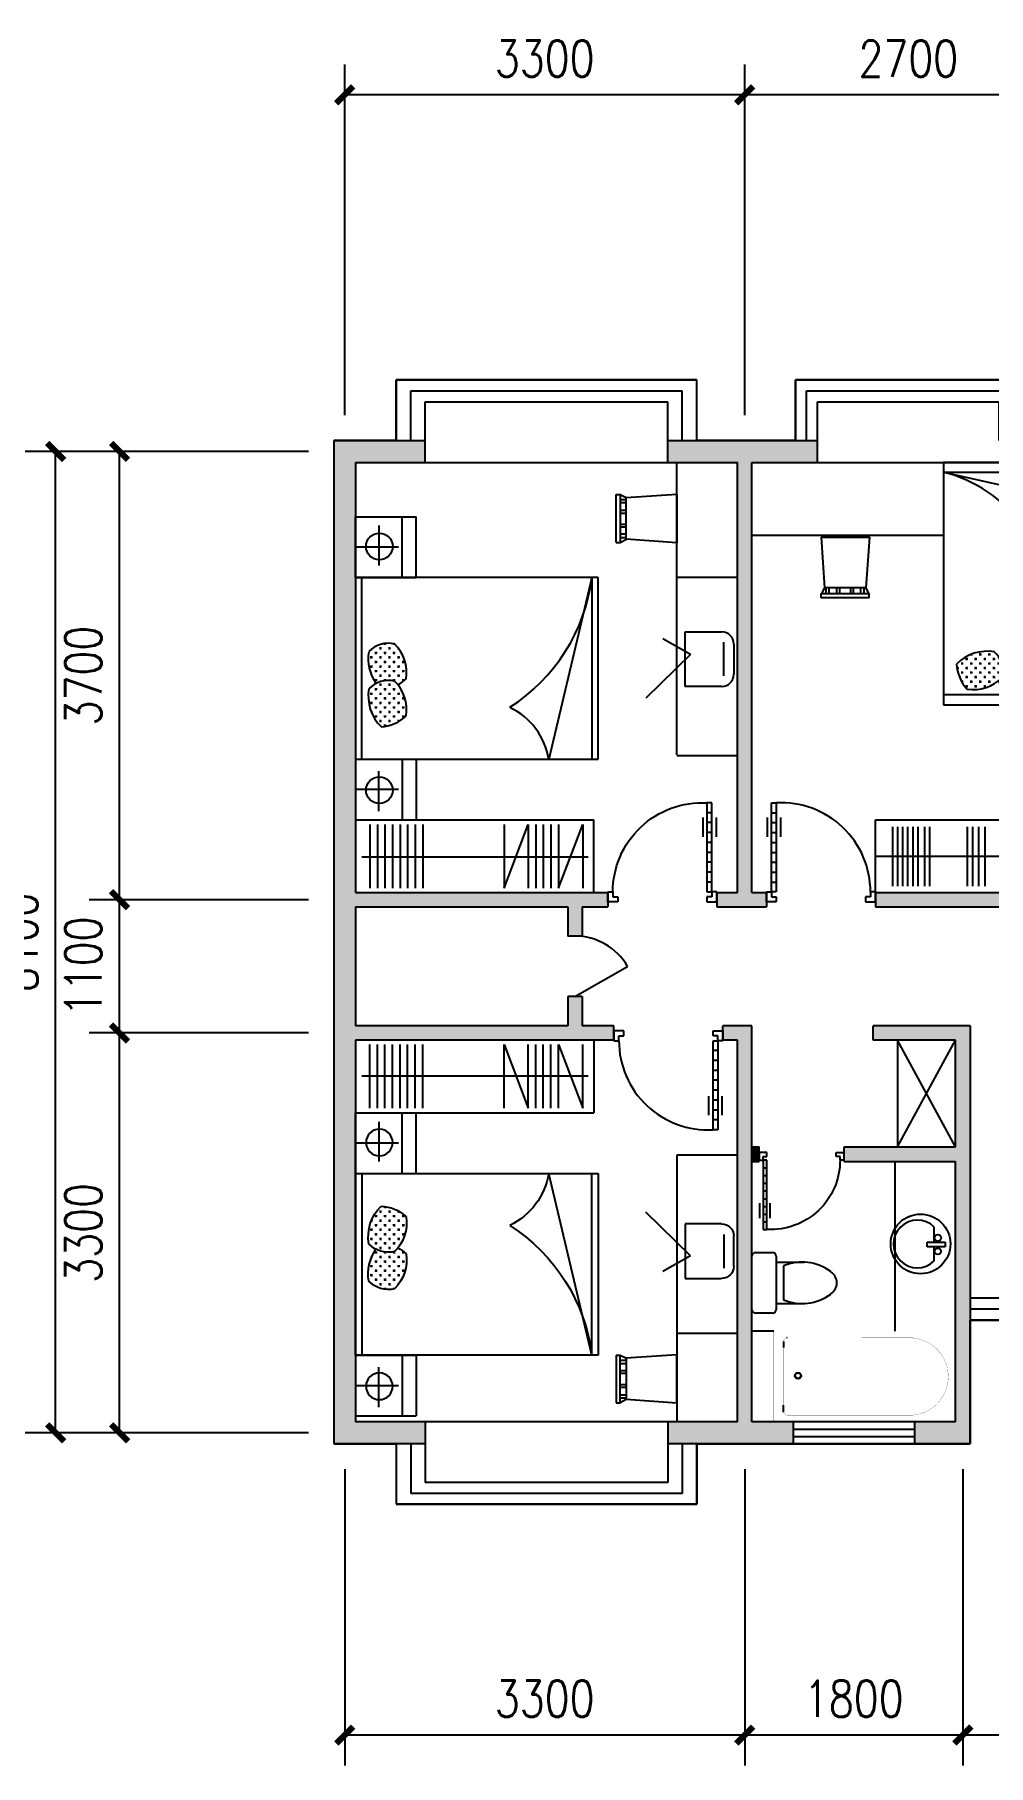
# Model space of a CAD drawing. Header units: millimetres. Extents: x 1106 to 35060, y 402 to 24858.
# Drawn here: x 12628 to 20497, y 10573 to 24858 of the extents above; entities that cross this region are included whole.
import ezdxf
from ezdxf.enums import TextEntityAlignment as Align

# ---------------------------------------------------------------- set-up
doc = ezdxf.new("R2010")
doc.units = ezdxf.units.MM
for name, color, linetype in [('DIM', 15, 'Continuous'), ('J', 7, 'Continuous'), ('PUB_H', 13, 'Continuous'), ('TOILET', 7, 'Continuous'), ('W', 2, 'Continuous'), ('WALL', 4, 'Continuous'), ('WC', 10, 'Continuous'), ('WINDOW_TEXT', 7, 'Continuous'), ('轮廓线', 240, 'Continuous')]:
    doc.layers.add(name, color=color, linetype=linetype)
doc.styles.add('CHINA', font='romant', dxfattribs={"width": 0.8, "height": 150, "bigfont": 'fs64f'})
doc.styles.add('DIM_FONT', font='SIMPLEX.shx', dxfattribs={"width": 0.8})
doc.styles.add('SIMPLEX', font='SIMPLEX.SHX')
doc.styles.get("Standard").update_dxf_attribs({"font": 'arial.ttf'})
doc.dimstyles.new('DIMN', dxfattribs={"dimtxt": 300, "dimasz": 1, "dimexe": 250, "dimexo": 300, "dimgap": 150, "dimtad": 1, "dimdec": 0, "dimdsep": 46, "dimtxsty": 'DIM_FONT', "dimblk": '_DIMX', "dimblk1": 'ARCHTICK', "dimblk2": 'ARCHTICK', "dimcen": 0.1, "dimclrt": 7, "dimadec": 0, "dimazin": 0, "dimtfac": 1, "dimtdec": 0, "dimtix": 1, "dimtmove": 2, "dimatfit": 3, "dimldrblk": '_DIMX', "dimfxl": 1, "dimtolj": 1, "dimtzin": 0, "dimarcsym": 0})

# ---------------------------------------------------------------- blocks, each defined once
blk = doc.blocks.new('_ARCHTICK')
at = {"color": 0, "linetype": 'ByBlock', "const_width": 0.15}
blk.add_lwpolyline([(-0.5, -0.5), (0.5, 0.5)], dxfattribs=at)
blk = doc.blocks.new('_DIMX')
at = {"const_width": 50}
blk.add_lwpolyline([(-70, -70), (70, 70)], dxfattribs=at)
blk = doc.blocks.new('*D59')
at = {"layer": 'DEFPOINTS', "color": 0, "transparency": 16777216}
for p in [(13329, 17718), (13329, 17718), (15187, 16618)]:
    blk.add_point(p, dxfattribs=at)
at = {"layer": 'DIM', "color": 0, "lineweight": -2, "transparency": 16777216}
for p, q in [((13329, 16619), (13329, 17717)), ((13629, 17718), (13579, 17718)), ((14887, 16618), (13079, 16618))]:
    blk.add_line(p, q, dxfattribs=at)
for p, rotation in [((13329, 17718), 90), ((13329, 16618), 270)]:
    blk.add_blockref('_DIMX', p, dxfattribs=dict(at, rotation=rotation))
at = {"layer": 'DIM', "color": 7, "transparency": 16777216, "insert": (13029, 17168), "char_height": 300, "attachment_point": 5, "rotation": 90, "style": 'DIM_FONT'}
blk.add_mtext('\\A1;1100', dxfattribs=at)
blk = doc.blocks.new('_DBLK')
blk.add_line((-0.5, 0), (0, -0.866))
blk.add_arc((-0.5, 0), 1, 300, 0)
at = {"style": 'SIMPLEX', "flags": 9}
blk.add_attdef('A', text='', height=1, dxfattribs=at).set_placement((0, 1.5), align=Align.MIDDLE)
blk = doc.blocks.new('M_C4')
for p, q in [((0, -150), (0, 150)), ((363, 169), (84, 169)), ((100, 250), (350, 250)), ((450, 150), (450, -150)), ((187, -107), (57, -336)), ((187, -107), (547, -475)), ((450, -150), (0, -150))]:
    blk.add_line(p, q)
for centre, start, end in [((100, 150), 90, 180), ((350, 150), 0, 90)]:
    blk.add_arc(centre, 100, start, end)
at = {"flags": 9}
for tag in ['XSIZE', 'YSIZE']:
    blk.add_attdef(tag, (0, 0), '', height=0.5, dxfattribs=at)
at = {"width": 0.8, "flags": 9}
for tag in ['YSIZE', 'XSIZE', 'XSIZE', 'YSIZE']:
    blk.add_attdef(tag, (225, -150), '', height=0.5, dxfattribs=at)
blk = doc.blocks.new('*D60')
at = {"layer": 'DEFPOINTS', "color": 0, "transparency": 16777216}
for p in [(15187, 13318), (18487, 13318), (15187, 10823)]:
    blk.add_point(p, dxfattribs=at)
at = {"layer": 'DIM', "color": 0, "lineweight": -2, "transparency": 16777216}
for p, q in [((15187, 13018), (15187, 10573)), ((18487, 13018), (18487, 10573)), ((18486, 10823), (15188, 10823))]:
    blk.add_line(p, q, dxfattribs=at)
at = {"layer": 'DIM', "color": 0, "lineweight": -2, "transparency": 16777216, "rotation": 180}
blk.add_blockref('_DIMX', (15187, 10823), dxfattribs=at)
at = {"layer": 'DIM', "color": 0, "lineweight": -2, "transparency": 16777216}
blk.add_blockref('_DIMX', (18487, 10823), dxfattribs=at)
at = {"layer": 'DIM', "color": 7, "transparency": 16777216, "insert": (16837, 11123), "char_height": 300, "attachment_point": 5, "style": 'DIM_FONT'}
blk.add_mtext('\\A1;3300', dxfattribs=at)
blk = doc.blocks.new('M_A24LXR')
for p, q in [((-0.455, 0.071), (-0.455, 0.888)), ((-0.455, 0.888), (-0.41, 0.888)), ((-0.455, 0.797), (-0.41, 0.797)), ((-0.41, 0.888), (-0.41, 0.071)), ((-0.494, 0.753), (-0.494, 0.578)), ((-0.455, 0.707), (-0.41, 0.707)), ((-0.371, 0.753), (-0.371, 0.578)), ((-0.455, 0.616), (-0.41, 0.616)), ((-0.455, 0.525), (-0.41, 0.525)), ((-0.455, 0.434), (-0.41, 0.434)), ((-0.455, 0.343), (-0.41, 0.343)), ((-0.455, 0.253), (-0.41, 0.253)), ((-0.455, 0.162), (-0.41, 0.162)), ((-0.501, 0.071), (-0.455, 0.071)), ((-0.501, -0.02), (-0.501, 0.071)), ((-0.41, 0.071), (-0.455, 0.071)), ((-0.455, 0.071), (-0.455, 0.026)), ((-0.455, 0.026), (-0.41, 0.026)), ((-0.41, 0.026), (-0.41, -0.02)), ((0.453, 0.026), (0.407, 0.026)), ((0.407, 0.026), (0.407, -0.02)), ((0.498, 0.071), (0.453, 0.071)), ((0.453, 0.071), (0.453, 0.026)), ((0.498, -0.02), (0.498, 0.071)), ((-0.501, -0.02), (-0.501, -0.02)), ((-0.41, -0.02), (-0.501, -0.02)), ((0.407, -0.02), (0.498, -0.02)), ((0.498, -0.02), (0.498, -0.02))]:
    blk.add_line(p, q)
blk.add_arc((-0.364, 0.072), 0.817, 359.9115, 93.1848)
blk = doc.blocks.new('_B0MWI')
for p, q in [((-0.62, 3.2778), (0.62, 3.2778)), ((-0.62, 0.5), (-0.62, 3.2778)), ((0.62, 0.5), (0.62, 3.2778)), ((-0.56, 2.7778), (0.56, 2.7778)), ((-0.56, 0.5), (-0.56, 2.7778)), ((0.56, 0.5), (0.56, 2.7778)), ((-0.5, 2.2778), (0.5, 2.2778)), ((-0.5, 0.5), (-0.5, 2.2778)), ((0.5, 0.5), (0.5, 2.2778)), ((-0.5, -0.5), (0.5, -0.5))]:
    blk.add_line(p, q)
blk = doc.blocks.new('*X14')
at = {"color": 0}
for p, q in [((284888, 2288), (284906, 2288)), ((284897, 2278), (284897, 2297)), ((284933, 2325), (284944, 2325)), ((284934, 2316), (284934, 2326)), ((284962, 2288), (284981, 2288)), ((284972, 2278), (284972, 2297)), ((285000, 2325), (285019, 2325)), ((285009, 2316), (285009, 2334)), ((285038, 2288), (285056, 2288)), ((285047, 2278), (285047, 2297)), ((285075, 2325), (285094, 2325)), ((285084, 2316), (285084, 2334)), ((285112, 2288), (285131, 2288)), ((285122, 2278), (285122, 2297)), ((285188, 2288), (285206, 2288)), ((285197, 2278), (285197, 2297)), ((285234, 2316), (285234, 2323)), ((285240, 2325), (285244, 2325)), ((285262, 2288), (285281, 2288)), ((285272, 2278), (285272, 2297)), ((285300, 2325), (285319, 2325)), ((285309, 2316), (285309, 2334)), ((285338, 2288), (285356, 2288)), ((285347, 2278), (285347, 2297)), ((285375, 2325), (285394, 2325)), ((285384, 2316), (285384, 2334)), ((285412, 2288), (285431, 2288)), ((285422, 2278), (285422, 2297)), ((285450, 2325), (285452, 2325)), ((285459, 2316), (285459, 2316)), ((284817, 2212), (284831, 2212)), ((284822, 2203), (284822, 2222)), ((284850, 2250), (284869, 2250)), ((284850, 2175), (284869, 2175)), ((284859, 2241), (284859, 2259)), ((284859, 2166), (284859, 2184)), ((284888, 2212), (284906, 2212)), ((284897, 2203), (284897, 2222)), ((284897, 2128), (284897, 2147)), ((284925, 2250), (284944, 2250)), ((284925, 2175), (284944, 2175)), ((284934, 2241), (284934, 2259)), ((284934, 2166), (284934, 2184)), ((284962, 2212), (284981, 2212)), ((284972, 2203), (284972, 2222)), ((284972, 2128), (284972, 2147)), ((285000, 2250), (285019, 2250)), ((285000, 2175), (285019, 2175)), ((285009, 2241), (285009, 2259)), ((285009, 2166), (285009, 2184)), ((285038, 2212), (285056, 2212)), ((285047, 2203), (285047, 2222)), ((285047, 2128), (285047, 2147)), ((285075, 2250), (285094, 2250)), ((285075, 2175), (285094, 2175)), ((285084, 2241), (285084, 2259)), ((285084, 2166), (285084, 2184)), ((285112, 2212), (285131, 2212)), ((285122, 2203), (285122, 2222)), ((285122, 2128), (285122, 2147)), ((285150, 2250), (285169, 2250)), ((285150, 2175), (285169, 2175)), ((285159, 2241), (285159, 2259)), ((285159, 2166), (285159, 2184)), ((285188, 2212), (285206, 2212)), ((285197, 2203), (285197, 2222)), ((285197, 2128), (285197, 2147)), ((285225, 2250), (285244, 2250)), ((285225, 2175), (285244, 2175)), ((285234, 2241), (285234, 2259)), ((285234, 2166), (285234, 2184)), ((285262, 2212), (285281, 2212)), ((285272, 2203), (285272, 2222)), ((285272, 2128), (285272, 2147)), ((285300, 2250), (285319, 2250)), ((285300, 2175), (285319, 2175)), ((285309, 2241), (285309, 2259)), ((285309, 2166), (285309, 2184)), ((285338, 2212), (285356, 2212)), ((285347, 2203), (285347, 2222)), ((285347, 2128), (285347, 2147)), ((285375, 2250), (285394, 2250)), ((285375, 2175), (285394, 2175)), ((285384, 2241), (285384, 2259)), ((285384, 2166), (285384, 2184)), ((285412, 2212), (285431, 2212)), ((285422, 2203), (285422, 2222)), ((285422, 2128), (285422, 2147)), ((285450, 2250), (285469, 2250)), ((285450, 2175), (285469, 2175)), ((285459, 2241), (285459, 2259)), ((285459, 2166), (285459, 2184)), ((285488, 2212), (285500, 2212)), ((285497, 2203), (285497, 2222)), ((285497, 2138), (285497, 2147)), ((284856, 2100), (284869, 2100)), ((284859, 2094), (284859, 2109)), ((284888, 2138), (284906, 2138)), ((284888, 2062), (284906, 2062)), ((284897, 2053), (284897, 2072)), ((284925, 2100), (284944, 2100)), ((284934, 2091), (284934, 2109)), ((284962, 2138), (284981, 2138)), ((284962, 2062), (284981, 2062)), ((284972, 2053), (284972, 2072)), ((285000, 2100), (285019, 2100)), ((285009, 2091), (285009, 2109)), ((285038, 2138), (285056, 2138)), ((285038, 2062), (285056, 2062)), ((285047, 2053), (285047, 2072)), ((285075, 2100), (285094, 2100)), ((285084, 2091), (285084, 2109)), ((285112, 2138), (285131, 2138)), ((285150, 2100), (285151, 2100)), ((285159, 2106), (285159, 2109)), ((285163, 2100), (285169, 2100)), ((285188, 2138), (285206, 2138)), ((285188, 2062), (285206, 2062)), ((285197, 2053), (285197, 2072)), ((285225, 2100), (285244, 2100)), ((285234, 2091), (285234, 2109)), ((285262, 2138), (285281, 2138)), ((285262, 2062), (285281, 2062)), ((285272, 2053), (285272, 2072)), ((285300, 2100), (285319, 2100)), ((285309, 2091), (285309, 2109)), ((285338, 2138), (285356, 2138)), ((285338, 2062), (285356, 2062)), ((285347, 2053), (285347, 2072)), ((285375, 2100), (285394, 2100)), ((285384, 2091), (285384, 2109)), ((285412, 2138), (285431, 2138)), ((285450, 2100), (285458, 2100)), ((285459, 2101), (285459, 2109)), ((285488, 2138), (285497, 2138))]:
    blk.add_line(p, q, dxfattribs=at)
blk = doc.blocks.new('_C2ZTH')
for p, q in [((-500, 750), (-500, 1250)), ((0, 1250), (-500, 1250)), ((-385, 750), (-385, 1250)), ((-191, 1178), (-191, 849)), ((0, 750), (0, 1250)), ((-353, 1001), (2, 1001)), ((0, 750), (-500, 750)), ((0, -750), (-500, -750)), ((-500, -750), (-500, -1250)), ((-385, -750), (-385, -1250)), ((-191, -1178), (-191, -849)), ((0, -750), (0, -1250)), ((-353, -1001), (2, -1001)), ((0, -1250), (-500, -1250))]:
    blk.add_line(p, q)
for centre in [(-196, 1006), (-196, -1006)]:
    blk.add_circle(centre, 110)
at = {"layer": 'J'}
for p, q in [((-2000, 750), (-2000, -750)), ((0, 750), (-2000, 750)), ((-1950, -750), (-1594, 750)), ((-1950, -750), (-1950, 750)), ((-50, 750), (-50, -750)), ((0, -750), (0, 750)), ((-2000, -750), (0, -750))]:
    blk.add_line(p, q, dxfattribs=at)
for centre, radius, start, end in [((-1023, 844), 578, 189.3238, 244.457), ((-194, 156), 326, 92.7966, 133.2149), ((-458, 228), 354, 350.3657, 45.5224), ((-468, -936), 1493, 122.587, 172.8499), ((-93, 341), 328, 170.9132, 225.9541), ((-270, 322), 222, 256.7256, 316.496), ((-93, 35), 328, 170.9132, 225.9541), ((-194, -151), 326, 118.3278, 133.2149), ((-458, -78), 354, 350.3657, 34.9896), ((-270, 15), 222, 256.7256, 316.496)]:
    blk.add_arc(centre, radius, start, end, dxfattribs=at)
at = {"layer": 'J', "rotation": 270}
blk.add_blockref('*X14', (-2455, 285295), dxfattribs=at)
at = {"style": 'DIM_FONT', "width": 0.8, "flags": 9}
for tag in ['XSIZE', 'YSIZE']:
    blk.add_attdef(tag, (0, 0), '', height=0.5, dxfattribs=at)
blk = doc.blocks.new('M_C15')
at = {"linetype": 'Continuous'}
for p, q in [((-195, 500), (-195, 466)), ((-195, 500), (200, 500)), ((-195, 467), (-168, 416)), ((200, 466), (-195, 466)), ((-153, 467), (-153, 417)), ((-125, 467), (-125, 417)), ((-66, 467), (-66, 417)), ((-45, 467), (-45, 417)), ((47, 467), (47, 417)), ((71, 467), (71, 417)), ((135, 467), (135, 417)), ((159, 467), (159, 417)), ((173, 417), (199, 467)), ((200, 500), (200, 466)), ((-197, 1), (-168, 418)), ((-170, 418), (173, 418)), ((202, 1), (173, 418)), ((200, 0), (-200, 0))]:
    blk.add_line(p, q, dxfattribs=at)
at = {"width": 0.8, "flags": 9}
for tag in ['XSIZE', 'YSIZE']:
    blk.add_attdef(tag, (0, 0), '', height=0.5, dxfattribs=at)
blk = doc.blocks.new('*D50')
at = {"layer": 'DEFPOINTS', "color": 0, "transparency": 16777216}
for p in [(18487, 13318), (20287, 13318), (18487, 10823)]:
    blk.add_point(p, dxfattribs=at)
at = {"layer": 'DIM', "color": 0, "lineweight": -2, "transparency": 16777216}
for p, q in [((18487, 13018), (18487, 10573)), ((20287, 13018), (20287, 10573)), ((20286, 10823), (18488, 10823))]:
    blk.add_line(p, q, dxfattribs=at)
at = {"layer": 'DIM', "color": 0, "lineweight": -2, "transparency": 16777216, "rotation": 180}
blk.add_blockref('_DIMX', (18487, 10823), dxfattribs=at)
at = {"layer": 'DIM', "color": 0, "lineweight": -2, "transparency": 16777216}
blk.add_blockref('_DIMX', (20287, 10823), dxfattribs=at)
at = {"layer": 'DIM', "color": 7, "transparency": 16777216, "insert": (19387, 11123), "char_height": 300, "attachment_point": 5, "style": 'DIM_FONT'}
blk.add_mtext('\\A1;1800', dxfattribs=at)
blk = doc.blocks.new('*D51')
at = {"layer": 'DEFPOINTS', "color": 0, "transparency": 16777216}
for p in [(20287, 13318), (22977, 13318), (20287, 10823)]:
    blk.add_point(p, dxfattribs=at)
at = {"layer": 'DIM', "color": 0, "lineweight": -2, "transparency": 16777216}
for p, q in [((20287, 13018), (20287, 10573)), ((22977, 13018), (22977, 10573)), ((22976, 10823), (20288, 10823))]:
    blk.add_line(p, q, dxfattribs=at)
at = {"layer": 'DIM', "color": 0, "lineweight": -2, "transparency": 16777216, "rotation": 180}
blk.add_blockref('_DIMX', (20287, 10823), dxfattribs=at)
at = {"layer": 'DIM', "color": 0, "lineweight": -2, "transparency": 16777216}
blk.add_blockref('_DIMX', (22977, 10823), dxfattribs=at)
at = {"layer": 'DIM', "color": 7, "transparency": 16777216, "insert": (21632, 11123), "char_height": 300, "attachment_point": 5, "style": 'DIM_FONT'}
blk.add_mtext('\\A1;2690', dxfattribs=at)
blk = doc.blocks.new('80217063432440')
for p, q in [((248, 90), (971, 838)), ((971, 838), (1719, 90)), ((286, 0), (972, 710)), ((325, -90), (973, 581)), ((972, 710), (1682, 0)), ((973, 581), (1644, -90)), ((-286, 90), (248, 90)), ((-286, 0), (286, 0)), ((1682, 0), (2257, 0)), ((1719, 90), (2257, 90)), ((-286, -90), (325, -90)), ((1644, -90), (2257, -90))]:
    blk.add_line(p, q)
at = {"style": 'SIMPLEX', "flags": 9}
blk.add_attdef('A', text='', height=1, dxfattribs=at).set_placement((0, 0), align=Align.MIDDLE)
blk = doc.blocks.new('M_E24TTP')
at = {"layer": 'TOILET', "color": 7}
for p, q in [((-170, 200), (-170, 430)), ((170, 200), (170, 430)), ((-250, 30), (-250, 170)), ((-220, 200), (220, 200)), ((-140, 260), (140, 260)), ((250, 170), (250, 30)), ((220, 0), (-220, 0))]:
    blk.add_line(p, q, dxfattribs=at)
for centre, radius, start, end in [((227, 413), 398, 143.3619, 202.5495), ((0, 590), 110, 33.4509, 146.5491), ((-227, 413), 398, 337.4505, 36.6381), ((-220, 170), 30, 90, 180), ((220, 170), 30, 0, 90), ((-220, 30), 30, 180, 270), ((220, 30), 30, 270, 0)]:
    blk.add_arc(centre, radius, start, end, dxfattribs=at)
at = {"style": 'DIM_FONT', "width": 0.8, "flags": 9}
for tag in ['XSIZE', 'YSIZE']:
    blk.add_attdef(tag, (0, 0), '', height=0.5, dxfattribs=at)
blk = doc.blocks.new('M_E4')
for p, q in [((670, -80), (670, -137)), ((670, -86), (670, -97)), ((670, -663), (670, -614))]:
    blk.add_line(p, q)
at = {"const_width": 1.5}
for points in [[(-750, -750), (-750, 0)], [(-750, 0), (750, 0)], [(750, 0), (750, -750)], [(608, -56), (640, -56)], [(670, -90), (670, -656)], [(670, -663), (670, -655)], [(750, -750), (-750, -750)]]:
    blk.add_lwpolyline(points, dxfattribs=at)
for points in [[(-399, -56, 0.930688), (-388, -693, 0.930688)], [(670, -86, 0.414214), (640, -56, 0.414214)], [(670, -90, 0.041784), (670, -85, 0.412615)], [(640, -693, 0.414214), (670, -663, 0.414214)]]:
    blk.add_lwpolyline(points, format="xyb", dxfattribs=at)
at = {"const_width": 1.5, "flags": 128}
for points in [[(-399, -56), (608, -56)], [(-399, -694), (645, -692)]]:
    blk.add_lwpolyline(points, dxfattribs=at)
for radius in [25, 23]:
    blk.add_circle((550, -381), radius)
blk.add_arc((640, -663), 30, 270, 280.176)
at = {"width": 0.8, "flags": 9}
for tag in ['XSIZE', 'YSIZE']:
    blk.add_attdef(tag, (0, 0), '', height=0.5, dxfattribs=at)
blk = doc.blocks.new('_WBLK')
for p, q in [((-0.5, 0.5), (0.5, 0.5)), ((0.5, 0.167), (-0.5, 0.167)), ((0.5, -0.167), (-0.5, -0.167)), ((-0.5, -0.5), (0.5, -0.5))]:
    blk.add_line(p, q)
at = {"layer": 'WINDOW_TEXT', "style": 'SIMPLEX', "flags": 9}
blk.add_attdef('A', text='', height=1, dxfattribs=at).set_placement((0, 1.5), align=Align.MIDDLE)
blk = doc.blocks.new('M_E33IEP')
at = {"linetype": 'Continuous'}
for p, q in [((44, -21), (44, 20)), ((44, 20), (194, 20)), ((135, 135), (135, 20)), ((194, 20), (194, -21)), ((194, -21), (44, -21)), ((135, -21), (135, -144))]:
    blk.add_line(p, q, dxfattribs=at)
for centre, radius in [((248, -5), 246), ((106, 56), 26.7), ((105, -55), 26.7)]:
    blk.add_circle(centre, radius, dxfattribs=at)
blk.add_arc((274, -5), 197, 225.2527, 134.7473, dxfattribs=at)
at = {"style": 'DIM_FONT', "width": 0.8, "flags": 9}
for tag in ['XSIZE', 'YSIZE']:
    blk.add_attdef(tag, (0, 0), '', height=0.5, dxfattribs=at)
at = {"linetype": 'Continuous', "style": 'CHINA', "width": 0.8, "flags": 9}
for tag in ['XSIZE', 'YSIZE']:
    blk.add_attdef(tag, (2, -251), '', height=150, dxfattribs=at)
blk = doc.blocks.new('*D64')
at = {"layer": 'DEFPOINTS', "color": 0, "transparency": 16777216}
for p in [(15187, 24361), (15187, 21418), (18487, 21418)]:
    blk.add_point(p, dxfattribs=at)
at = {"layer": 'DIM', "color": 0, "lineweight": -2, "transparency": 16777216}
for p, q in [((15187, 21718), (15187, 24611)), ((18487, 21718), (18487, 24611)), ((18486, 24361), (15188, 24361))]:
    blk.add_line(p, q, dxfattribs=at)
at = {"layer": 'DIM', "color": 0, "lineweight": -2, "transparency": 16777216, "rotation": 180}
blk.add_blockref('_DIMX', (15187, 24361), dxfattribs=at)
at = {"layer": 'DIM', "color": 0, "lineweight": -2, "transparency": 16777216}
blk.add_blockref('_DIMX', (18487, 24361), dxfattribs=at)
at = {"layer": 'DIM', "color": 7, "transparency": 16777216, "insert": (16837, 24661), "char_height": 300, "attachment_point": 5, "style": 'DIM_FONT'}
blk.add_mtext('\\A1;3300', dxfattribs=at)
blk = doc.blocks.new('*D65')
at = {"layer": 'DEFPOINTS', "color": 0, "transparency": 16777216}
for p in [(13329, 21418), (15187, 21418), (13329, 17718)]:
    blk.add_point(p, dxfattribs=at)
at = {"layer": 'DIM', "color": 0, "lineweight": -2, "transparency": 16777216}
for p, q in [((14887, 21418), (13079, 21418)), ((13329, 17719), (13329, 21417)), ((13629, 17718), (13579, 17718))]:
    blk.add_line(p, q, dxfattribs=at)
for p, rotation in [((13329, 21418), 90), ((13329, 17718), 270)]:
    blk.add_blockref('_DIMX', p, dxfattribs=dict(at, rotation=rotation))
at = {"layer": 'DIM', "color": 7, "transparency": 16777216, "insert": (13029, 19568), "char_height": 300, "attachment_point": 5, "rotation": 90, "style": 'DIM_FONT'}
blk.add_mtext('\\A1;3700', dxfattribs=at)
blk = doc.blocks.new('*D66')
at = {"layer": 'DEFPOINTS', "color": 0, "transparency": 16777216}
for p in [(18487, 24361), (21187, 21718), (18487, 21418)]:
    blk.add_point(p, dxfattribs=at)
at = {"layer": 'DIM', "color": 0, "lineweight": -2, "transparency": 16777216}
for p, q in [((18487, 21718), (18487, 24611)), ((21187, 22018), (21187, 24611)), ((21186, 24361), (18488, 24361))]:
    blk.add_line(p, q, dxfattribs=at)
at = {"layer": 'DIM', "color": 0, "lineweight": -2, "transparency": 16777216, "rotation": 180}
blk.add_blockref('_DIMX', (18487, 24361), dxfattribs=at)
at = {"layer": 'DIM', "color": 0, "lineweight": -2, "transparency": 16777216}
blk.add_blockref('_DIMX', (21187, 24361), dxfattribs=at)
at = {"layer": 'DIM', "color": 7, "transparency": 16777216, "insert": (19837, 24661), "char_height": 300, "attachment_point": 5, "style": 'DIM_FONT'}
blk.add_mtext('\\A1;2700', dxfattribs=at)
blk = doc.blocks.new('*X17')
at = {"color": 0}
for p, q in [((284888, 2288), (284906, 2288)), ((284897, 2278), (284897, 2297)), ((284933, 2325), (284944, 2325)), ((284934, 2316), (284934, 2326)), ((284962, 2288), (284981, 2288)), ((284972, 2278), (284972, 2297)), ((285000, 2325), (285019, 2325)), ((285009, 2316), (285009, 2334)), ((285038, 2288), (285056, 2288)), ((285047, 2278), (285047, 2297)), ((285075, 2325), (285094, 2325)), ((285084, 2316), (285084, 2334)), ((285112, 2288), (285131, 2288)), ((285122, 2278), (285122, 2297)), ((285188, 2288), (285206, 2288)), ((285197, 2278), (285197, 2297)), ((285234, 2316), (285234, 2323)), ((285240, 2325), (285244, 2325)), ((285262, 2288), (285281, 2288)), ((285272, 2278), (285272, 2297)), ((285300, 2325), (285319, 2325)), ((285309, 2316), (285309, 2334)), ((285338, 2288), (285356, 2288)), ((285347, 2278), (285347, 2297)), ((285375, 2325), (285394, 2325)), ((285384, 2316), (285384, 2334)), ((285412, 2288), (285431, 2288)), ((285422, 2278), (285422, 2297)), ((285450, 2325), (285452, 2325)), ((285459, 2316), (285459, 2316)), ((284817, 2212), (284831, 2212)), ((284822, 2203), (284822, 2222)), ((284850, 2250), (284869, 2250)), ((284850, 2175), (284869, 2175)), ((284859, 2241), (284859, 2259)), ((284859, 2166), (284859, 2184)), ((284888, 2212), (284906, 2212)), ((284897, 2203), (284897, 2222)), ((284897, 2128), (284897, 2147)), ((284925, 2250), (284944, 2250)), ((284925, 2175), (284944, 2175)), ((284934, 2241), (284934, 2259)), ((284934, 2166), (284934, 2184)), ((284962, 2212), (284981, 2212)), ((284972, 2203), (284972, 2222)), ((284972, 2128), (284972, 2147)), ((285000, 2250), (285019, 2250)), ((285000, 2175), (285019, 2175)), ((285009, 2241), (285009, 2259)), ((285009, 2166), (285009, 2184)), ((285038, 2212), (285056, 2212)), ((285047, 2203), (285047, 2222)), ((285047, 2128), (285047, 2147)), ((285075, 2250), (285094, 2250)), ((285075, 2175), (285094, 2175)), ((285084, 2241), (285084, 2259)), ((285084, 2166), (285084, 2184)), ((285112, 2212), (285131, 2212)), ((285122, 2203), (285122, 2222)), ((285122, 2128), (285122, 2147)), ((285150, 2250), (285169, 2250)), ((285150, 2175), (285169, 2175)), ((285159, 2241), (285159, 2259)), ((285159, 2166), (285159, 2184)), ((285188, 2212), (285206, 2212)), ((285197, 2203), (285197, 2222)), ((285197, 2128), (285197, 2147)), ((285225, 2250), (285244, 2250)), ((285225, 2175), (285244, 2175)), ((285234, 2241), (285234, 2259)), ((285234, 2166), (285234, 2184)), ((285262, 2212), (285281, 2212)), ((285272, 2203), (285272, 2222)), ((285272, 2128), (285272, 2147)), ((285300, 2250), (285319, 2250)), ((285300, 2175), (285319, 2175)), ((285309, 2241), (285309, 2259)), ((285309, 2166), (285309, 2184)), ((285338, 2212), (285356, 2212)), ((285347, 2203), (285347, 2222)), ((285347, 2128), (285347, 2147)), ((285375, 2250), (285394, 2250)), ((285375, 2175), (285394, 2175)), ((285384, 2241), (285384, 2259)), ((285384, 2166), (285384, 2184)), ((285412, 2212), (285431, 2212)), ((285422, 2203), (285422, 2222)), ((285422, 2128), (285422, 2147)), ((285450, 2250), (285469, 2250)), ((285450, 2175), (285469, 2175)), ((285459, 2241), (285459, 2259)), ((285459, 2166), (285459, 2184)), ((285488, 2212), (285500, 2212)), ((285497, 2203), (285497, 2222)), ((285497, 2138), (285497, 2147)), ((284856, 2100), (284869, 2100)), ((284859, 2094), (284859, 2109)), ((284888, 2138), (284906, 2138)), ((284888, 2062), (284906, 2062)), ((284897, 2053), (284897, 2072)), ((284925, 2100), (284944, 2100)), ((284934, 2091), (284934, 2109)), ((284962, 2138), (284981, 2138)), ((284962, 2062), (284981, 2062)), ((284972, 2053), (284972, 2072)), ((285000, 2100), (285019, 2100)), ((285009, 2091), (285009, 2109)), ((285038, 2138), (285056, 2138)), ((285038, 2062), (285056, 2062)), ((285047, 2053), (285047, 2072)), ((285075, 2100), (285094, 2100)), ((285084, 2091), (285084, 2109)), ((285112, 2138), (285131, 2138)), ((285150, 2100), (285151, 2100)), ((285159, 2106), (285159, 2109)), ((285163, 2100), (285169, 2100)), ((285188, 2138), (285206, 2138)), ((285188, 2062), (285206, 2062)), ((285197, 2053), (285197, 2072)), ((285225, 2100), (285244, 2100)), ((285234, 2091), (285234, 2109)), ((285262, 2138), (285281, 2138)), ((285262, 2062), (285281, 2062)), ((285272, 2053), (285272, 2072)), ((285300, 2100), (285319, 2100)), ((285309, 2091), (285309, 2109)), ((285338, 2138), (285356, 2138)), ((285338, 2062), (285356, 2062)), ((285347, 2053), (285347, 2072)), ((285375, 2100), (285394, 2100)), ((285384, 2091), (285384, 2109)), ((285412, 2138), (285431, 2138)), ((285450, 2100), (285458, 2100)), ((285459, 2101), (285459, 2109)), ((285488, 2138), (285497, 2138))]:
    blk.add_line(p, q, dxfattribs=at)
blk = doc.blocks.new('RECTANG')
for p, q in [((1, 1), (0, 1)), ((0, 1), (0, 0)), ((1, 0), (1, 1)), ((0, 0), (1, 0))]:
    blk.add_line(p, q)
blk = doc.blocks.new('_C1LMW')
for p, q in [((-1000, -80), (0, -305)), ((-1000, -80), (0, -80)), ((0, -1920), (-1000, -1920))]:
    blk.add_line(p, q)
for centre, radius, start, end in [((-1289, -1215), 1171, 36.5169, 75.7062), ((81, -828), 530, 98.7955, 144.0982), ((-348, -518), 4.547473508864641e-13, 270, 343.0338), ((-639, -1913), 354, 80.3657, 135.5224), ((-733, -1725), 222, 346.7256, 46.496), ((-332, -1913), 354, 80.3657, 124.9896), ((-426, -1725), 222, 346.7256, 46.496), ((-566, -1649), 326, 182.7966, 223.2149), ((-752, -1548), 328, 260.9132, 315.9541)]:
    blk.add_arc(centre, radius, start, end)
at = {"layer": 'J'}
for centre, radius, start, end in [((-260, -1649), 326, 208.3278, 223.2149), ((-445, -1548), 328, 260.9132, 315.9541)]:
    blk.add_arc(centre, radius, start, end, dxfattribs=at)
at = {"xscale": 1999.996, "yscale": 999.998, "zscale": 1999.996, "rotation": 90}
blk.add_blockref('RECTANG', (0, -2000), dxfattribs=at)
blk.add_blockref('*X17', (-285705, -3910))
at = {"style": 'DIM_FONT', "width": 0.8, "flags": 9}
for tag in ['XSIZE', 'YSIZE']:
    blk.add_attdef(tag, (0, 0), '', height=0.5, dxfattribs=at)

msp = doc.modelspace()

# ---------------------------------------------------------------- linework, layer by layer
at = {"layer": 'DIM'}
for p, q in [((14886.8, 17717.8), (13079.4, 17717.8)), ((14886.8, 16617.8), (13079.4, 16617.8)), ((18726.8, 14157.8), (18546.8, 14157.8))]:
    msp.add_line(p, q, dxfattribs=at)
at = {"layer": 'J'}
for p, q in [((17926.8, 18912.8), (17926.8, 21327.8)), ((18546.8, 20727.8), (20126.8, 20727.8)), ((17926.8, 20380.9), (18426.8, 20380.9)), ((17926.8, 18908), (18426.8, 18908)), ((15276.8, 18377.8), (17243, 18377.8)), ((15394.4, 18338.9), (15394.4, 17812.8)), ((15456.8, 18338.9), (15456.8, 17812.8)), ((15519.1, 18338.9), (15519.1, 17812.8)), ((15581.4, 18338.9), (15581.4, 17812.8)), ((15643.8, 18338.9), (15643.8, 17812.8)), ((15706.1, 18338.9), (15706.1, 17812.8)), ((15768.4, 18338.9), (15768.4, 17812.8)), ((15830.8, 18338.9), (15830.8, 17812.8)), ((16502.8, 17812.8), (16700.2, 18338.9)), ((16502.8, 18338.9), (16502.8, 17812.8)), ((16700.2, 18338.9), (16700.2, 17812.8)), ((16762.5, 18338.9), (16762.5, 17812.8)), ((16824.8, 18338.9), (16824.8, 17812.8)), ((16887.2, 18338.9), (16887.2, 17812.8)), ((16949.5, 17812.8), (17150.4, 18338.9)), ((16949.5, 18338.9), (16949.5, 17812.8)), ((17150.4, 18338.9), (17150.4, 17812.8)), ((17243, 17777.8), (17243, 18377.8)), ((19566.8, 18377.8), (21126.8, 18377.8)), ((19566.8, 17777.8), (19566.8, 18377.8)), ((19707.9, 17829.6), (19707.9, 18319.1)), ((19749.8, 17829.6), (19749.8, 18319.1)), ((19749.8, 17829.6), (19749.8, 18319.1)), ((19791.7, 17829.6), (19791.7, 18319.1)), ((19791.7, 17829.6), (19791.7, 18319.1)), ((19833.7, 17829.6), (19833.7, 18319.1)), ((19833.7, 17829.6), (19833.7, 18319.1)), ((19875.6, 17829.6), (19875.6, 18319.1)), ((19875.6, 17829.6), (19875.6, 18319.1)), ((19917.5, 17829.6), (19917.5, 18319.1)), ((19973.6, 17829.6), (19973.6, 18319.1)), ((20015.5, 17829.6), (20015.5, 18319.1)), ((20326.5, 17829.6), (20326.5, 18319.1)), ((20368.4, 17829.6), (20368.4, 18319.1)), ((20419.1, 17829.6), (20419.1, 18319.1)), ((20472.1, 17829.6), (20472.1, 18319.1)), ((15328.6, 18072.4), (17195.4, 18072.4)), ((19566.8, 18077.8), (21126.8, 18077.8)), ((15394.4, 15996.7), (15394.4, 16522.9)), ((15456.8, 15996.7), (15456.8, 16522.9)), ((15519.1, 15996.7), (15519.1, 16522.9)), ((15581.4, 15996.7), (15581.4, 16522.9)), ((15643.8, 15996.7), (15643.8, 16522.9)), ((15706.1, 15996.7), (15706.1, 16522.9)), ((15768.4, 15996.7), (15768.4, 16522.9)), ((15830.8, 15996.7), (15830.8, 16522.9)), ((16502.8, 15996.7), (16502.8, 16522.9)), ((16502.8, 16522.9), (16700.2, 15996.7)), ((16700.2, 15996.7), (16700.2, 16522.9)), ((16762.5, 15996.7), (16762.5, 16522.9)), ((16824.8, 15996.7), (16824.8, 16522.9)), ((16887.2, 15996.7), (16887.2, 16522.9)), ((16949.5, 15996.7), (16949.5, 16522.9)), ((16949.5, 16522.9), (17150.4, 15996.7)), ((17150.4, 15996.7), (17150.4, 16522.9)), ((17243, 16557.8), (17243, 15957.8)), ((19746.8, 16557.8), (19746.8, 15677.8)), ((19746.8, 15677.8), (20226.8, 16557.8)), ((20226.8, 15677.8), (19746.8, 16557.8)), ((15328.6, 16263.3), (17195.4, 16263.3)), ((15276.8, 15957.8), (17243, 15957.8)), ((17926.8, 15613.1), (18426.8, 15613.1)), ((17926.8, 15608.3), (17926.8, 13407.8)), ((17926.8, 14140.2), (18426.8, 14140.2))]:
    msp.add_line(p, q, dxfattribs=at)
at = {"layer": 'PUB_H'}
for points in [[(15276.8, 16557.8), (15096.8, 21507.8), (15276.8, 16677.8), (15276.8, 17657.8)], [(15096.8, 13227.8), (15096.8, 21507.8), (15276.8, 13407.8), (15276.8, 16557.8)], [(15096.8, 21507.8), (15276.8, 21327.8), (15276.8, 17657.8)], [(15851.8, 21507.8), (15851.8, 21327.8), (15096.8, 21507.8), (15276.8, 21327.8)], [(17851.8, 21507.8), (18546.8, 21327.8), (17851.8, 21327.8)], [(19086.8, 21507.8), (19086.8, 21327.8), (17851.8, 21507.8), (18546.8, 21327.8)], [(18426.8, 21327.8), (18546.8, 21327.8), (18426.8, 17777.8), (18546.8, 17777.8)], [(15276.8, 17657.8), (15276.8, 17777.8), (17026.8, 17657.8), (17356.8, 17777.8)], [(17026.8, 17657.8), (17356.8, 17777.8), (17146.8, 17657.8), (17356.8, 17657.8)], [(18546.8, 17777.8), (18256.8, 17657.8), (18426.8, 17777.8), (18256.8, 17777.8)], [(18666.8, 17777.8), (18666.8, 17657.8), (18546.8, 17777.8), (18256.8, 17657.8)], [(21246.8, 17657.8), (19566.8, 17657.8), (21126.8, 17777.8), (19566.8, 17777.8)], [(17146.8, 17417.8), (17026.8, 17417.8), (17146.8, 17657.8), (17026.8, 17657.8)], [(17026.8, 16917.8), (17146.8, 16917.8), (17026.8, 16677.8), (17146.8, 16677.8)], [(17146.8, 16677.8), (15276.8, 16557.8), (17026.8, 16677.8), (15276.8, 16677.8)], [(17406.8, 16677.8), (17406.8, 16557.8), (17146.8, 16677.8), (15276.8, 16557.8)], [(18546.8, 16677.8), (18426.8, 16557.8), (18306.8, 16677.8), (18306.8, 16557.8)], [(18426.8, 13407.8), (18426.8, 16557.8), (18546.8, 13407.8), (18546.8, 16677.8)], [(19546.8, 16557.8), (19546.8, 16677.8), (20226.8, 16557.8), (20346.8, 16677.8)], [(20346.8, 16677.8), (20346.8, 13227.8), (20226.8, 16557.8), (20226.8, 15677.8)], [(18546.8, 15677.8), (18606.8, 15677.8), (18546.8, 15557.8), (18606.8, 15557.8)], [(19306.8, 15557.8), (19306.8, 15677.8), (20226.8, 15557.8), (20226.8, 15677.8)], [(20226.8, 15677.8), (20346.8, 13227.8), (20226.8, 15557.8), (20226.8, 13407.8)], [(15851.8, 13407.8), (15851.8, 13227.8), (15276.8, 13407.8), (15096.8, 13227.8)], [(17851.8, 13227.8), (17851.8, 13407.8), (18546.8, 13407.8)], [(18886.8, 13407.8), (18886.8, 13227.8), (18546.8, 13407.8), (17851.8, 13227.8)], [(20346.8, 13227.8), (19886.8, 13227.8), (20226.8, 13407.8), (19886.8, 13407.8)]]:
    msp.add_solid(points, dxfattribs=at)
at = {"layer": 'W'}
msp.add_line((22916.8, 14428.1), (20346.8, 14428.1), dxfattribs=at)
at = {"layer": 'WALL'}
for p, q in [((15096.8, 21507.8), (15096.8, 13227.8)), ((15096.8, 21507.8), (15851.8, 21507.8)), ((15851.8, 21327.8), (15851.8, 21507.8)), ((17851.8, 21507.8), (19086.8, 21507.8)), ((17851.8, 21327.8), (17851.8, 21507.8)), ((19086.8, 21327.8), (19086.8, 21507.8)), ((15276.8, 21327.8), (15276.8, 17777.8)), ((15276.8, 21327.8), (15851.8, 21327.8)), ((17851.8, 21327.8), (18426.8, 21327.8)), ((18426.8, 17777.8), (18426.8, 21327.8)), ((18546.8, 17777.8), (18546.8, 21327.8)), ((18546.8, 21327.8), (19086.8, 21327.8)), ((15276.8, 17777.8), (17356.8, 17777.8)), ((17356.8, 17777.8), (17356.8, 17657.8)), ((18256.8, 17777.8), (18426.8, 17777.8)), ((18256.8, 17777.8), (18256.8, 17657.8)), ((18546.8, 17777.8), (18666.8, 17777.8)), ((18666.8, 17777.8), (18666.8, 17657.8)), ((19566.8, 17777.8), (21126.8, 17777.8)), ((19566.8, 17777.8), (19566.8, 17657.8)), ((15276.8, 17657.8), (15276.8, 16677.8)), ((15276.8, 17657.8), (17026.8, 17657.8)), ((17026.8, 17657.8), (17026.8, 17417.8)), ((17146.8, 17657.8), (17356.8, 17657.8)), ((17146.8, 17657.8), (17146.8, 17417.8)), ((18256.8, 17657.8), (18666.8, 17657.8)), ((19566.8, 17657.8), (21246.8, 17657.8)), ((17146.8, 17417.8), (17026.8, 17417.8)), ((17146.8, 16917.8), (17026.8, 16917.8)), ((17026.8, 16917.8), (17026.8, 16677.8)), ((17146.8, 16917.8), (17146.8, 16677.8)), ((17026.8, 16677.8), (15276.8, 16677.8)), ((17406.8, 16677.8), (17146.8, 16677.8)), ((17406.8, 16557.8), (17406.8, 16677.8)), ((18546.8, 16677.8), (18306.8, 16677.8)), ((18306.8, 16557.8), (18306.8, 16677.8)), ((18546.8, 16557.8), (18546.8, 16677.8)), ((20346.8, 16677.8), (19546.8, 16677.8)), ((19546.8, 16557.8), (19546.8, 16677.8)), ((20346.8, 16677.8), (20346.8, 13227.8)), ((15276.8, 16557.8), (15276.8, 13407.8)), ((17406.8, 16557.8), (15276.8, 16557.8)), ((18426.8, 16557.8), (18306.8, 16557.8)), ((18426.8, 13407.8), (18426.8, 16557.8)), ((18546.8, 13407.8), (18546.8, 16557.8)), ((20226.8, 16557.8), (19546.8, 16557.8)), ((20226.8, 15677.8), (20226.8, 16557.8)), ((18546.8, 15677.8), (18606.8, 15677.8)), ((18606.8, 15557.8), (18606.8, 15677.8)), ((19306.8, 15557.8), (19306.8, 15677.8)), ((19306.8, 15677.8), (20226.8, 15677.8)), ((18546.8, 15557.8), (18606.8, 15557.8)), ((19306.8, 15557.8), (20226.8, 15557.8)), ((20226.8, 13407.8), (20226.8, 15557.8)), ((15851.8, 13407.8), (15276.8, 13407.8)), ((15851.8, 13407.8), (15851.8, 13227.8)), ((18426.8, 13407.8), (17851.8, 13407.8)), ((17851.8, 13407.8), (17851.8, 13227.8)), ((18886.8, 13407.8), (18546.8, 13407.8)), ((18886.8, 13407.8), (18886.8, 13227.8)), ((19886.8, 13407.8), (19886.8, 13227.8)), ((20226.8, 13407.8), (19886.8, 13407.8)), ((15851.8, 13227.8), (15096.8, 13227.8)), ((18886.8, 13227.8), (17851.8, 13227.8)), ((20346.8, 13227.8), (19886.8, 13227.8))]:
    msp.add_line(p, q, dxfattribs=at)
at = {"layer": 'WC'}
msp.add_line((19726.8, 15557.8), (19726.8, 14157.8), dxfattribs=at)
at = {"layer": '轮廓线'}
for p, q in [((18091.8, 22007.8), (15611.8, 22007.8)), ((15611.8, 22007.8), (15611.8, 21507.8)), ((18091.8, 21507.8), (18091.8, 22007.8)), ((20766.8, 22007.8), (18906.8, 22007.8)), ((18906.8, 22007.8), (18906.8, 21507.8)), ((15611.8, 21507.8), (15096.8, 21507.8)), ((15096.8, 21507.8), (15096.8, 13227.8)), ((18906.8, 21507.8), (18091.8, 21507.8)), ((20346.8, 13227.8), (20346.8, 14247.9)), ((20346.8, 14247.9), (20884.6, 14247.9)), ((15096.8, 13227.8), (15611.8, 13227.8)), ((15611.8, 13227.8), (15611.8, 12727.8)), ((18091.8, 12727.8), (18091.8, 13227.8)), ((18091.8, 13227.8), (20346.8, 13227.8)), ((15611.8, 12727.8), (18091.8, 12727.8))]:
    msp.add_line(p, q, dxfattribs=at)

# ---------------------------------------------------------------- block references
at = {"layer": 'DIM', "rotation": 180}
msp.add_blockref('M_E4', (19476.8, 13407.8), dxfattribs=at)
at = {"layer": 'J'}
msp.add_blockref('_C1LMW', (21126.8, 21327.8), dxfattribs=at)
for name, p, rotation in [('M_C15', (17926.8, 20861.6), 90), ('_C2ZTH', (15276.8, 19627.8), 180), ('M_C15', (19318.8, 20710.7), 180), ('M_C4', (18146.8, 19928.5), 270)]:
    msp.add_blockref(name, p, dxfattribs=dict(at, rotation=rotation))
at = {"layer": 'J', "xscale": -1}
msp.add_blockref('_C2ZTH', (15276.8, 14707.8), dxfattribs=at)
for name, p, rotation in [('M_C4', (18146.8, 14592.6), 270), ('M_C15', (17926.8, 13764.9), 90)]:
    msp.add_blockref(name, p, dxfattribs=dict(at, rotation=rotation))
at = {"layer": 'W'}
for name, p, xscale, yscale, zscale in [('_B0MWI', (16851.8, 21417.8), 2000, 180, 2000), ('_B0MWI', (19836.8, 21417.8), 1500, 180, 1500), ('M_A24LXR', (18956.8, 15617.8), 700, -700, 700)]:
    msp.add_blockref(name, p, dxfattribs=dict(at, xscale=xscale, yscale=yscale, zscale=zscale))
for name, p, xscale, yscale, zscale, rotation in [('M_A24LXR', (17806.8, 17717.8), 900, -900, 900, 180), ('M_A24LXR', (19116.8, 17717.8), -900, -900, 900, 180), ('_DBLK', (17086.8, 17167.8), 500, 500, 500, 90), ('M_A24LXR', (17856.8, 16617.8), 900, 900, 900, 180), ('_B0MWI', (16851.8, 13317.8), 2000, 180, 2000, 180), ('_WBLK', (19386.8, 13317.8), 1000, 180, 1000, 180)]:
    msp.add_blockref(name, p, dxfattribs=dict(at, xscale=xscale, yscale=yscale, zscale=zscale, rotation=rotation))
at = {"layer": 'W', "rotation": 180}
msp.add_blockref('80217063432440', (22603.4, 14337.9), dxfattribs=at)
at = {"layer": 'WC'}
for name, p, rotation in [('M_E33IEP', (20185.8, 14871.6), 180), ('M_E24TTP', (18546.8, 14555.6), 270)]:
    msp.add_blockref(name, p, dxfattribs=dict(at, rotation=rotation))

# ---------------------------------------------------------------- dimensions: what is measured, and where the dimension line sits
at = {"layer": 'DIM'}
for base, p1, p2, picture, middle in [((15186.8, 24361.5), (18486.8, 21417.8), (15186.8, 21417.8), '*D64', (16836.8, 24661.5)), ((18486.8, 24361.5), (21186.8, 21717.8), (18486.8, 21417.8), '*D66', (19836.8, 24661.5)), ((15186.8, 10822.8), (18486.8, 13317.8), (15186.8, 13317.8), '*D60', (16836.8, 11122.8)), ((18486.8, 10822.8), (20286.8, 13317.8), (18486.8, 13317.8), '*D50', (19386.8, 11122.8)), ((20286.8, 10822.8), (22976.8, 13317.8), (20286.8, 13317.8), '*D51', (21631.8, 11122.8))]:
    dim = msp.add_linear_dim(base=base, p1=p1, p2=p2, dimstyle='DIMN', dxfattribs=at)
    dim.commit()
    dim.dimension.update_dxf_attribs({"geometry": picture, "text_midpoint": middle})
for base, p1, p2 in [((12801.6, 21417.8), (14886.8, 13317.8), (14886.8, 21417.8)), ((13329.4, 16617.8), (15186.8, 13317.8), (15186.8, 16617.8))]:
    msp.add_linear_dim(base=base, p1=p1, p2=p2, angle=90, dimstyle='DIMN', dxfattribs=at).render()
for base, p1, p2, picture, middle in [((13329.4, 21417.8), (13329.4, 17717.8), (15186.8, 21417.8), '*D65', (13029.4, 19567.8)), ((13329.4, 17717.8), (15186.8, 16617.8), (13329.4, 17717.8), '*D59', (13029.4, 17167.8))]:
    dim = msp.add_linear_dim(base=base, p1=p1, p2=p2, angle=90, dimstyle='DIMN', dxfattribs=at)
    dim.commit()
    dim.dimension.update_dxf_attribs({"geometry": picture, "text_midpoint": middle})

doc.saveas('drawing.dxf')
